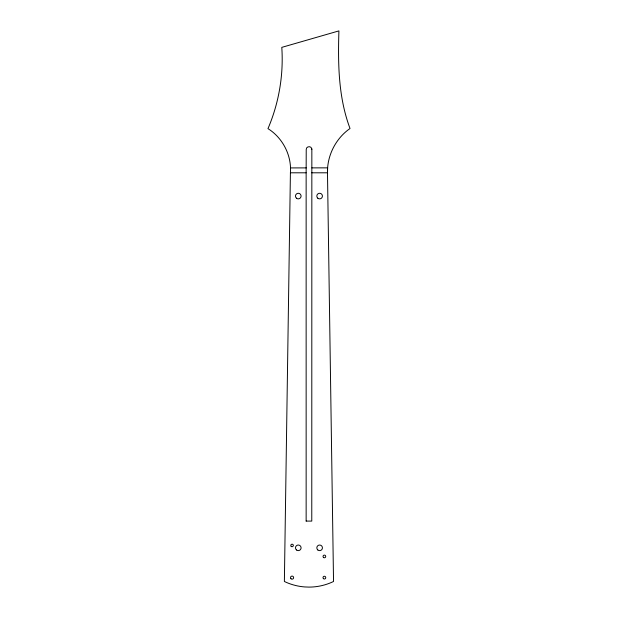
<?xml version="1.0" encoding="UTF-8"?>
<svg xmlns="http://www.w3.org/2000/svg" width="618" height="618" viewBox="0 0 618 618"><rect width="100%" height="100%" fill="white"/><g stroke="black" fill="none" stroke-linecap="round" stroke-linejoin="round"><path stroke-width="0.93" d="M290.414 172.801L284.38 581.484A56.57 56.57 0 0 0 304.72 586.938L308.961 587.1A56.57 56.57 0 0 0 333.535 581.484L327.486 172.801C327.069 155.497 335.813 138.362 350.027 128.498C338.301 97.265 337.907 63.7 338.911 30.9L281.793 47.37C283.677 75.064 278.896 103.121 267.973 128.637C282.72 137.86 291.766 155.427 290.414 172.801L306.142 172.801L306.227 149.456C306.072 146.273 311.07 145.593 311.758 148.714M306.149 521.09L311.773 521.09L311.843 149.448M327.494 172.801L327.617 167.857L311.881 167.88M290.53 167.918L306.258 167.895M311.758 172.801L327.486 172.801M311.75 148.714L311.851 149.448M306.142 172.801L306.149 521.09M291.186 546.343A1.259 1.259 0 0 0 293.295 545.779A1.259 1.259 0 0 0 291.75 544.234A1.259 1.259 0 0 0 291.186 546.343M323.43 557.397A1.344 1.344 0 0 0 325.671 556.795A1.344 1.344 0 0 0 324.025 555.157A1.344 1.344 0 0 0 323.43 557.397M290.985 578.726A1.545 1.545 0 0 0 293.565 578.031A1.545 1.545 0 0 0 291.673 576.138A1.545 1.545 0 0 0 290.985 578.726M323.407 578.602A1.367 1.367 0 0 0 325.701 577.985A1.367 1.367 0 0 0 324.025 576.308A1.367 1.367 0 0 0 323.407 578.602M296.439 549.943A2.812 2.812 0 0 0 301.043 548.375A2.812 2.812 0 0 0 297.389 545.169A2.812 2.812 0 0 0 296.439 549.943M317.783 549.943A2.812 2.812 0 0 0 322.387 548.375A2.812 2.812 0 0 0 318.733 545.169A2.812 2.812 0 0 0 317.783 549.943M296.431 198.185A2.812 2.812 0 0 0 301.036 196.624A2.812 2.812 0 0 0 297.382 193.419A2.812 2.812 0 0 0 296.431 198.185M317.768 198.185A2.812 2.812 0 0 0 322.38 196.624A2.812 2.812 0 0 0 318.718 193.419A2.812 2.812 0 0 0 317.768 198.185"/></g></svg>
